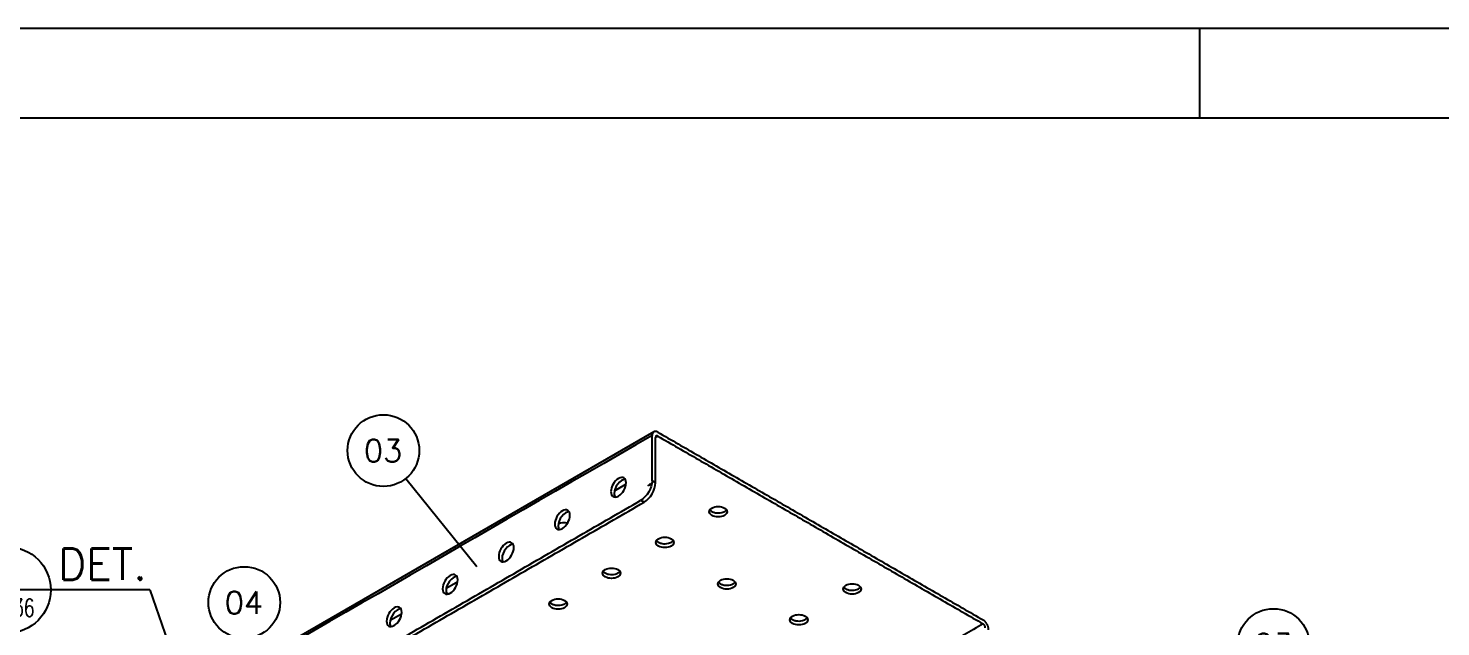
# Model space of a CAD drawing. Header units: millimetres. Extents: x 0 to 8410, y 0 to 5940.
# Drawn here: x 793 to 2369, y 5272 to 5940 of the extents above; entities that cross this region are included whole.
import ezdxf
from ezdxf.enums import TextEntityAlignment as Align

# ---------------------------------------------------------------- set-up
doc = ezdxf.new("R2010")
doc.units = ezdxf.units.MM
doc.header["$LTSCALE"] = 5
for name, color, linetype in [('DP_TUBOS', 7, 'Continuous'), ('EL4', 4, 'Continuous'), ('ER140', 4, 'Continuous'), ('ER80', 3, 'Continuous'), ('FRL2', 2, 'Continuous'), ('FRL6', 6, 'Continuous'), ('FRL7', 7, 'Continuous'), ('FRR120', 5, 'Continuous'), ('FRR140', 5, 'Continuous'), ('FRR175', 1, 'Continuous'), ('FRR80', 3, 'Continuous'), ('GSB', 7, 'Continuous')]:
    doc.layers.add(name, color=color, linetype=linetype)
doc.styles.add('R100', font='simplex.shx', dxfattribs={"height": 2.5})
doc.styles.add('R120', font='simplex.shx', dxfattribs={"height": 3})
doc.styles.add('R140', font='simplex.shx', dxfattribs={"height": 3.5})
doc.styles.add('R80', font='simplex.shx', dxfattribs={"height": 2})

# ---------------------------------------------------------------- blocks, each defined once
blk = doc.blocks.new('A1')
at = {"layer": 'FRL2'}
blk.add_line((210, 594), (210, 584), dxfattribs=at)
at = {"layer": 'FRL6', "linetype": 'Continuous'}
blk.add_line((25, 584), (831, 584), dxfattribs=at)
at = {"layer": 'FRL7', "linetype": 'Continuous'}
blk.add_line((0, 594), (841, 594), dxfattribs=at)
at = {"layer": 'FRR120', "style": 'R120'}
for tag, p in [('FASE_DO_PROJETO', (659, 46.29)), ('ÁREA_E/OU_SUBÁREA', (659, 40.79)), ('TÍTULO_DO_DESENHO', (659, 35.29)), ('SUBTÍTULO_1_DO_DESENHO', (659, 29.79)), ('SUBTÍTULO_2_DO_DESENHO', (659, 24.29))]:
    blk.add_attdef(tag, p, '', height=3, dxfattribs=at)
at = {"layer": 'FRR140', "style": 'R140', "width": 0.91}
for tag, p in [('ESCALA', (671, 14.35)), ('REVISÃO', (823.5, 14.68))]:
    blk.add_attdef(tag, text='', height=3.5, dxfattribs=at).set_placement(p, align=Align.MIDDLE)
for tag, p in [('NÚMERO_DA_CONTRATADA', (687.72, 12.6)), ('NUMERO_VALE', (752.89, 12.6))]:
    blk.add_attdef(tag, p, '', height=3.5, dxfattribs=at)
at = {"layer": 'FRR175', "style": 'R120'}
for tag, p in [('CLASSIFICAÇÃO', (811.83, 67.73)), ('PROJETO', (716.31, 53.59)), ('N_PROJ_SE', (793.5, 53.59)), ('N_CONTRATO', (796.97, 47.3))]:
    blk.add_attdef(tag, text='', height=3, dxfattribs=at).set_placement(p, align=Align.MIDDLE_CENTER)
at = {"layer": 'FRR80', "style": 'R80'}
for tag, p in [('8A_REV', (476, 77.07)), ('EMIS.', (486, 77.07)), ('PROJ.', (585, 77.07)), ('DES.', (597, 77.07)), ('VER.', (609, 77.07)), ('APR.', (621, 77.07)), ('AUT.', (633.01, 77.07)), ('7A_REV', (476, 71.37)), ('EMIS.', (486, 71.37)), ('PROJ.', (585, 71.37)), ('DES.', (597, 71.37)), ('VER.', (609, 71.37)), ('APR.', (621, 71.37)), ('AUT.', (633.01, 71.37)), ('6A_REV', (476, 65.67)), ('EMIS.', (486, 65.67)), ('PROJ.', (585, 65.67)), ('DES.', (597, 65.67)), ('VER.', (609, 65.67)), ('APR.', (621, 65.67)), ('AUT.', (633.01, 65.67)), ('5A_REV', (476, 59.97)), ('EMIS.', (486, 59.97)), ('PROJ.', (585, 59.97)), ('DES.', (597, 59.97)), ('VER.', (609, 59.97)), ('APR.', (621, 59.97)), ('AUT.', (633.01, 59.97)), ('4A_REV', (476, 54.27)), ('EMIS.', (486, 54.27)), ('PROJ.', (585, 54.27)), ('DES.', (597, 54.27)), ('VER.', (609, 54.27)), ('APR.', (621, 54.27)), ('AUT.', (633.01, 54.27)), ('3A_REV', (476, 48.57)), ('EMIS.', (486, 48.57)), ('PROJ.', (585, 48.57)), ('DES.', (597, 48.57)), ('VER.', (609, 48.57)), ('APR.', (621, 48.57)), ('AUT.', (633.01, 48.57)), ('2A_REV', (476, 42.87)), ('EMIS.', (486, 42.87)), ('PROJ.', (585, 42.87)), ('DES.', (597, 42.87)), ('VER.', (609, 42.87)), ('APR.', (621, 42.87)), ('AUT.', (633.01, 42.87)), ('1a_REV', (476, 37.17)), ('EMIS.', (486, 37.17)), ('PROJ.', (585, 37.17)), ('DES.', (597, 37.17)), ('VER.', (609, 37.17)), ('APR.', (621, 37.17)), ('AUT.', (633.01, 37.17))]:
    blk.add_attdef(tag, text='', height=2, dxfattribs=at).set_placement(p, align=Align.MIDDLE)
for p in [(492.61, 76.08), (492.61, 70.38), (492.61, 64.68), (492.61, 58.98), (492.61, 53.28), (492.61, 47.58), (492.61, 41.88), (492.61, 36.18)]:
    blk.add_attdef('DESCRIÇÃO_DA_REVISÃO', p, '', height=2, dxfattribs=at)
at = {"layer": 'FRR80', "style": 'R80', "width": 0.85}
for p in [(648, 77.07), (648, 71.37), (648, 65.67), (648, 59.97), (648, 54.27), (648, 48.57), (648, 42.87), (648, 37.17)]:
    blk.add_attdef('DATA', text='', height=2, dxfattribs=at).set_placement(p, align=Align.MIDDLE)
blk = doc.blocks.new('ITEM')
at = {"layer": 'GSB'}
blk.add_circle((0, 0), 4, dxfattribs=at)

msp = doc.modelspace()

# ---------------------------------------------------------------- linework, layer by layer
at = {"layer": 'DP_TUBOS'}
for p, q in [((1214.1, 5437.3), (1293.2, 5339)), ((928.4, 5312.8), (721.7, 5312.8)), ((928.4, 5312.8), (1061.1, 4930.7))]:
    msp.add_line(p, q, dxfattribs=at)
msp.add_circle((769.6, 5312.8), 48, dxfattribs=at)
at = {"layer": 'EL4', "extrusion": (0.707107, 0.408248, 0.57735)}
for p, q in [((1490.9, 5489.4), (914.9, 5156.8)), ((1447.1, 5423.5), (1459.8, 5430.9)), ((1492.8, 5432.5), (1489, 5434.7)), ((1476.5, 5413), (1480.3, 5410.9)), ((1259.7, 5315.3), (1272, 5322.4)), ((1196.7, 5278.9), (1209.4, 5286.3))]:
    msp.add_line(p, q, dxfattribs=at)
at = {"layer": 'EL4', "extrusion": (-1.84859e-16, 1.38778e-16, -1)}
msp.add_ellipse((1451.5, 5427.5), major_axis=(-6, -10.4), ratio=0.57735, start_param=-5.497787, end_param=0.785398, dxfattribs=at)
at = {"layer": 'EL4'}
for centre, major_axis, start_param, end_param in [((1455.2, 5425.3), (6, 10.4), 0.319196, 2.356194), ((1480.3, 5425.3), (8.9, 15.3), -2.356194, -0.785398), ((1455.2, 5425.3), (-6, -10.4), -0.785398, -0.319196), ((1392.6, 5389.2), (6, 10.4), 0.319196, 2.356194), ((1392.6, 5389.2), (-6, -10.4), -0.785398, -0.319196), ((1330, 5353), (6, 10.4), 0.319196, 2.356194), ((1330, 5353), (-6, -10.4), -0.785398, -0.319196), ((1267.4, 5316.9), (6, 10.4), 0.319196, 2.356194), ((1267.4, 5316.9), (-6, -10.4), -0.785398, -0.319196), ((1204.8, 5280.7), (6, 10.4), 0.319196, 2.356194), ((1204.8, 5280.7), (-6, -10.4), -0.785398, -0.319196)]:
    msp.add_ellipse(centre, major_axis=major_axis, ratio=0.57735, start_param=start_param, end_param=end_param, dxfattribs=at)
at = {"layer": 'EL4', "extrusion": (-2.84726e-16, 1.32337e-16, -1)}
msp.add_ellipse((1476.5, 5427.5), major_axis=(-8.9, -15.3), ratio=0.57735, start_param=-2.356194, end_param=-0.785398, dxfattribs=at)
at = {"layer": 'EL4', "extrusion": (-1.16467e-16, 3.51927e-17, -1)}
msp.add_ellipse((1388.8, 5391.3), major_axis=(-6, -10.4), ratio=0.57735, start_param=-5.497787, end_param=0.785398, dxfattribs=at)
at = {"layer": 'EL4', "extrusion": (-2.77556e-17, -2.42363e-16, -1)}
for centre in [(1562.8, 5400.2), (1503.3, 5365.9), (1443.8, 5331.5), (1572.4, 5319.5), (1712.3, 5313.9), (1384.2, 5297.1), (1652.8, 5279.5)]:
    msp.add_ellipse(centre, major_axis=(-10, 0), ratio=0.57735, start_param=-3.926991, end_param=2.356194, dxfattribs=at)
at = {"layer": 'EL4', "extrusion": (-2.77556e-17, -3.2563e-16, -1)}
msp.add_ellipse((1390.9, 5380.9), major_axis=(12.4, 0), ratio=0.57735, start_param=-2.116566, end_param=-1.25355, dxfattribs=at)
at = {"layer": 'EL4', "extrusion": (-1.28814e-17, 1.03585e-16, -1)}
msp.add_ellipse((1326.2, 5355.2), major_axis=(-6, -10.4), ratio=0.57735, start_param=-5.497787, end_param=0.785398, dxfattribs=at)
at = {"layer": 'EL4', "extrusion": (-3.69184e-17, 1.17463e-16, -1)}
msp.add_ellipse((1263.6, 5319.1), major_axis=(-6, -10.4), ratio=0.57735, start_param=-5.497787, end_param=0.785398, dxfattribs=at)
at = {"layer": 'EL4', "extrusion": (-2.77556e-17, -1.86852e-16, -1)}
msp.add_ellipse((1268.5, 5310.3), major_axis=(12.4, 0), ratio=0.57735, start_param=-2.40748, end_param=-2.356194, dxfattribs=at)
at = {"layer": 'EL4', "extrusion": (-6.09555e-17, 1.31341e-16, -1)}
msp.add_ellipse((1201, 5282.9), major_axis=(-6, -10.4), ratio=0.57735, start_param=-5.497787, end_param=0.785398, dxfattribs=at)
at = {"layer": 'EL4'}
for points, knots in [([(1495.3, 5489), (1494.4, 5489.5), (1492.5, 5490.1), (1490.2, 5489.3), (1489.2, 5487.4), (1489, 5485.9), (1489, 5485.3)], [0, 0, 0, 0, 0.285714, 0.571429, 0.857143, 1, 1, 1, 1]), ([(1495.3, 5484.6), (1494.9, 5484.8), (1494.5, 5484.9), (1494.2, 5485), (1493.9, 5485), (1493.6, 5484.9), (1493.3, 5484.7), (1493.1, 5484.5), (1492.9, 5484.1), (1492.9, 5483.8), (1492.8, 5483.6), (1492.8, 5483.4), (1492.8, 5483.2)], [0, 0, 0, 0, 0.285714, 0.285714, 0.285714, 0.571429, 0.571429, 0.571429, 0.857143, 0.857143, 0.857143, 1, 1, 1, 1]), ([(1484.4, 5429.2), (1485, 5429.5), (1485.5, 5429.9), (1486.6, 5430.8), (1487.1, 5431.4), (1487.5, 5432.1)], [-41.111424, -41.111424, -41.111424, -41.111424, -39.731504, -39.731504, -37.762966, -37.762966, -37.762966, -37.762966]), ([(1553.5, 5402.4), (1553.6, 5402.2), (1553.8, 5402), (1554.5, 5401.2), (1555.4, 5400.6), (1557.3, 5399.6), (1558.4, 5399.3), (1560.8, 5398.8), (1562, 5398.7), (1564.4, 5398.8), (1565.6, 5399), (1567.6, 5399.4), (1568.4, 5399.7), (1569.8, 5400.4), (1570.3, 5400.7), (1571.4, 5401.5), (1571.8, 5401.9), (1572.1, 5402.4)], [-17.987219, -17.987219, -17.987219, -17.987219, -17.421382, -17.421382, -15.19309, -15.19309, -13.05663, -13.05663, -10.987848, -10.987848, -8.951625, -8.951625, -7.387255, -7.387255, -5.944557, -5.944557, -4.511934, -4.511934, -4.511934, -4.511934]), ([(1494, 5368), (1494.1, 5367.8), (1494.2, 5367.7), (1495, 5366.8), (1495.8, 5366.2), (1497.8, 5365.3), (1498.9, 5364.9), (1501.3, 5364.5), (1502.5, 5364.4), (1504.9, 5364.4), (1506.1, 5364.6), (1508.1, 5365.1), (1508.9, 5365.4), (1510.2, 5366), (1510.8, 5366.4), (1511.8, 5367.1), (1512.3, 5367.6), (1512.6, 5368)], [-17.987219, -17.987219, -17.987219, -17.987219, -17.421382, -17.421382, -15.19309, -15.19309, -13.05663, -13.05663, -10.987848, -10.987848, -8.951625, -8.951625, -7.387255, -7.387255, -5.944557, -5.944557, -4.511934, -4.511934, -4.511934, -4.511934]), ([(1434.5, 5333.7), (1434.6, 5333.5), (1434.7, 5333.3), (1435.5, 5332.5), (1436.3, 5331.9), (1438.3, 5330.9), (1439.4, 5330.6), (1441.8, 5330.1), (1443, 5330), (1445.4, 5330.1), (1446.6, 5330.2), (1448.6, 5330.7), (1449.3, 5331), (1450.7, 5331.6), (1451.3, 5332), (1452.3, 5332.8), (1452.7, 5333.2), (1453.1, 5333.7)], [-17.987219, -17.987219, -17.987219, -17.987219, -17.421382, -17.421382, -15.19309, -15.19309, -13.05663, -13.05663, -10.987848, -10.987848, -8.951625, -8.951625, -7.387255, -7.387255, -5.944557, -5.944557, -4.511934, -4.511934, -4.511934, -4.511934]), ([(1563.1, 5321.6), (1563.3, 5321.5), (1563.4, 5321.3), (1564.2, 5320.4), (1565, 5319.9), (1567, 5318.9), (1568.1, 5318.5), (1570.5, 5318.1), (1571.7, 5318), (1574.1, 5318.1), (1575.3, 5318.2), (1577.2, 5318.7), (1578, 5319), (1579.4, 5319.6), (1580, 5320), (1581, 5320.8), (1581.4, 5321.2), (1581.7, 5321.6)], [-17.987219, -17.987219, -17.987219, -17.987219, -17.421382, -17.421382, -15.19309, -15.19309, -13.05663, -13.05663, -10.987848, -10.987848, -8.951625, -8.951625, -7.387255, -7.387255, -5.944557, -5.944557, -4.511934, -4.511934, -4.511934, -4.511934]), ([(1703, 5316.1), (1703.1, 5315.9), (1703.3, 5315.7), (1704, 5314.9), (1704.9, 5314.3), (1706.8, 5313.3), (1707.9, 5313), (1710.3, 5312.5), (1711.5, 5312.4), (1713.9, 5312.5), (1715.1, 5312.6), (1717.1, 5313.1), (1717.9, 5313.4), (1719.3, 5314), (1719.8, 5314.4), (1720.9, 5315.2), (1721.3, 5315.6), (1721.6, 5316.1)], [-17.987219, -17.987219, -17.987219, -17.987219, -17.421382, -17.421382, -15.19309, -15.19309, -13.05663, -13.05663, -10.987848, -10.987848, -8.951625, -8.951625, -7.387255, -7.387255, -5.944557, -5.944557, -4.511934, -4.511934, -4.511934, -4.511934]), ([(1259.1, 5309.9), (1259.6, 5309.6), (1260.1, 5309.4), (1261, 5308.9), (1261.5, 5308.7), (1262, 5308.5)], [-30.57861, -30.57861, -30.57861, -30.57861, -29.428277, -29.428277, -28.44194, -28.44194, -28.44194, -28.44194]), ([(1375, 5299.3), (1375.1, 5299.1), (1375.2, 5299), (1376, 5298.1), (1376.8, 5297.5), (1378.8, 5296.6), (1379.9, 5296.2), (1382.3, 5295.8), (1383.5, 5295.7), (1385.9, 5295.7), (1387.1, 5295.9), (1389, 5296.4), (1389.8, 5296.6), (1391.2, 5297.3), (1391.8, 5297.6), (1392.8, 5298.4), (1393.2, 5298.9), (1393.5, 5299.3)], [-17.987219, -17.987219, -17.987219, -17.987219, -17.421382, -17.421382, -15.19309, -15.19309, -13.05663, -13.05663, -10.987848, -10.987848, -8.951625, -8.951625, -7.387255, -7.387255, -5.944557, -5.944557, -4.511934, -4.511934, -4.511934, -4.511934]), ([(1643.5, 5281.7), (1643.6, 5281.5), (1643.7, 5281.4), (1644.5, 5280.5), (1645.3, 5279.9), (1647.3, 5279), (1648.4, 5278.6), (1650.8, 5278.2), (1652, 5278.1), (1654.4, 5278.1), (1655.6, 5278.3), (1657.6, 5278.8), (1658.4, 5279), (1659.7, 5279.7), (1660.3, 5280), (1661.3, 5280.8), (1661.8, 5281.3), (1662.1, 5281.7)], [-17.987219, -17.987219, -17.987219, -17.987219, -17.421382, -17.421382, -15.19309, -15.19309, -13.05663, -13.05663, -10.987848, -10.987848, -8.951625, -8.951625, -7.387255, -7.387255, -5.944557, -5.944557, -4.511934, -4.511934, -4.511934, -4.511934]), ([(1861, 5270.6), (1861, 5271), (1860.9, 5271.5), (1860.7, 5272.1), (1860.5, 5272.6), (1860.3, 5273.1), (1859.9, 5273.6), (1859.6, 5274), (1859.2, 5274.4), (1858.8, 5274.7), (1858.7, 5274.8), (1858.6, 5274.9), (1858.5, 5274.9)], [-0.785398, -0.785398, -0.785398, -0.785398, -0.307195, -0.307195, -0.307195, 0.15293, 0.15293, 0.15293, 0.631255, 0.631255, 0.631255, 0.785398, 0.785398, 0.785398, 0.785398])]:
    msp.add_open_spline(points, degree=3, knots=knots, dxfattribs=at)
for points, degree in [([(1495.3, 5489), (1858.5, 5279.3)], 1), ([(1489, 5485.3), (1297, 5374.5), (1105, 5263.6), (913, 5152.8)], 3), ([(1489, 5434.7), (1489, 5485.3)], 1), ([(1492.8, 5483.2), (1493.6, 5483.6), (1494.5, 5484.1), (1495.3, 5484.6)], 3), ([(1492.8, 5432.5), (1492.8, 5483.2)], 1), ([(1495.3, 5484.6), (1858.5, 5274.9)], 1), ([(925.6, 5094.9), (1476.5, 5413)], 1), ([(929.3, 5092.8), (1480.3, 5410.9)], 1), ([(1858.5, 5274.9), (1521.1, 5080.2)], 1)]:
    msp.add_open_spline(points, degree=degree, dxfattribs=at)
msp.add_rational_spline([(1864.7, 5268.4), (1864.7, 5275.7), (1858.5, 5279.3)], [1, 0.707106781187, 1], degree=2, dxfattribs=at)

# ---------------------------------------------------------------- block references
at = {"xscale": 10, "yscale": 10, "zscale": 10}
msp.add_blockref('A1', (0, 0), dxfattribs=at)
at = {"layer": 'GSB'}
ref = msp.add_blockref('ITEM', (1189, 5468.4), dxfattribs=dict(at, xscale=10, yscale=10, zscale=10))
ref.add_attrib('1', '03', dxfattribs={"color": 3, "height": 25, "style": 'R100'}).set_placement((1188.7, 5468.2), align=Align.MIDDLE_CENTER)
ref = msp.add_blockref('ITEM', (1033.7, 5298.8), dxfattribs=dict(at, xscale=10, yscale=10, zscale=10))
ref.add_attrib('1', '04', dxfattribs={"color": 3, "height": 25, "style": 'R100'}).set_placement((1033.3, 5298.6), align=Align.MIDDLE_CENTER)
ref = msp.add_blockref('ITEM', (2182.7, 5251.9), dxfattribs=dict(at, xscale=10, yscale=10, zscale=10))
ref.add_attrib('1', '03', dxfattribs={"color": 3, "height": 25, "style": 'R100'}).set_placement((2182.3, 5251.7), align=Align.MIDDLE_CENTER)

# ---------------------------------------------------------------- texts
at = {"layer": 'ER140', "style": 'R80'}
msp.add_text('DET.', height=35, dxfattribs=at).set_placement((825.8, 5341.6), align=Align.MIDDLE_LEFT)
at = {"layer": 'ER80', "style": 'R80', "width": 0.7}
msp.add_text('10536', height=20, dxfattribs=at).set_placement((769.6, 5292.8), align=Align.MIDDLE_CENTER)

doc.saveas('drawing.dxf')
